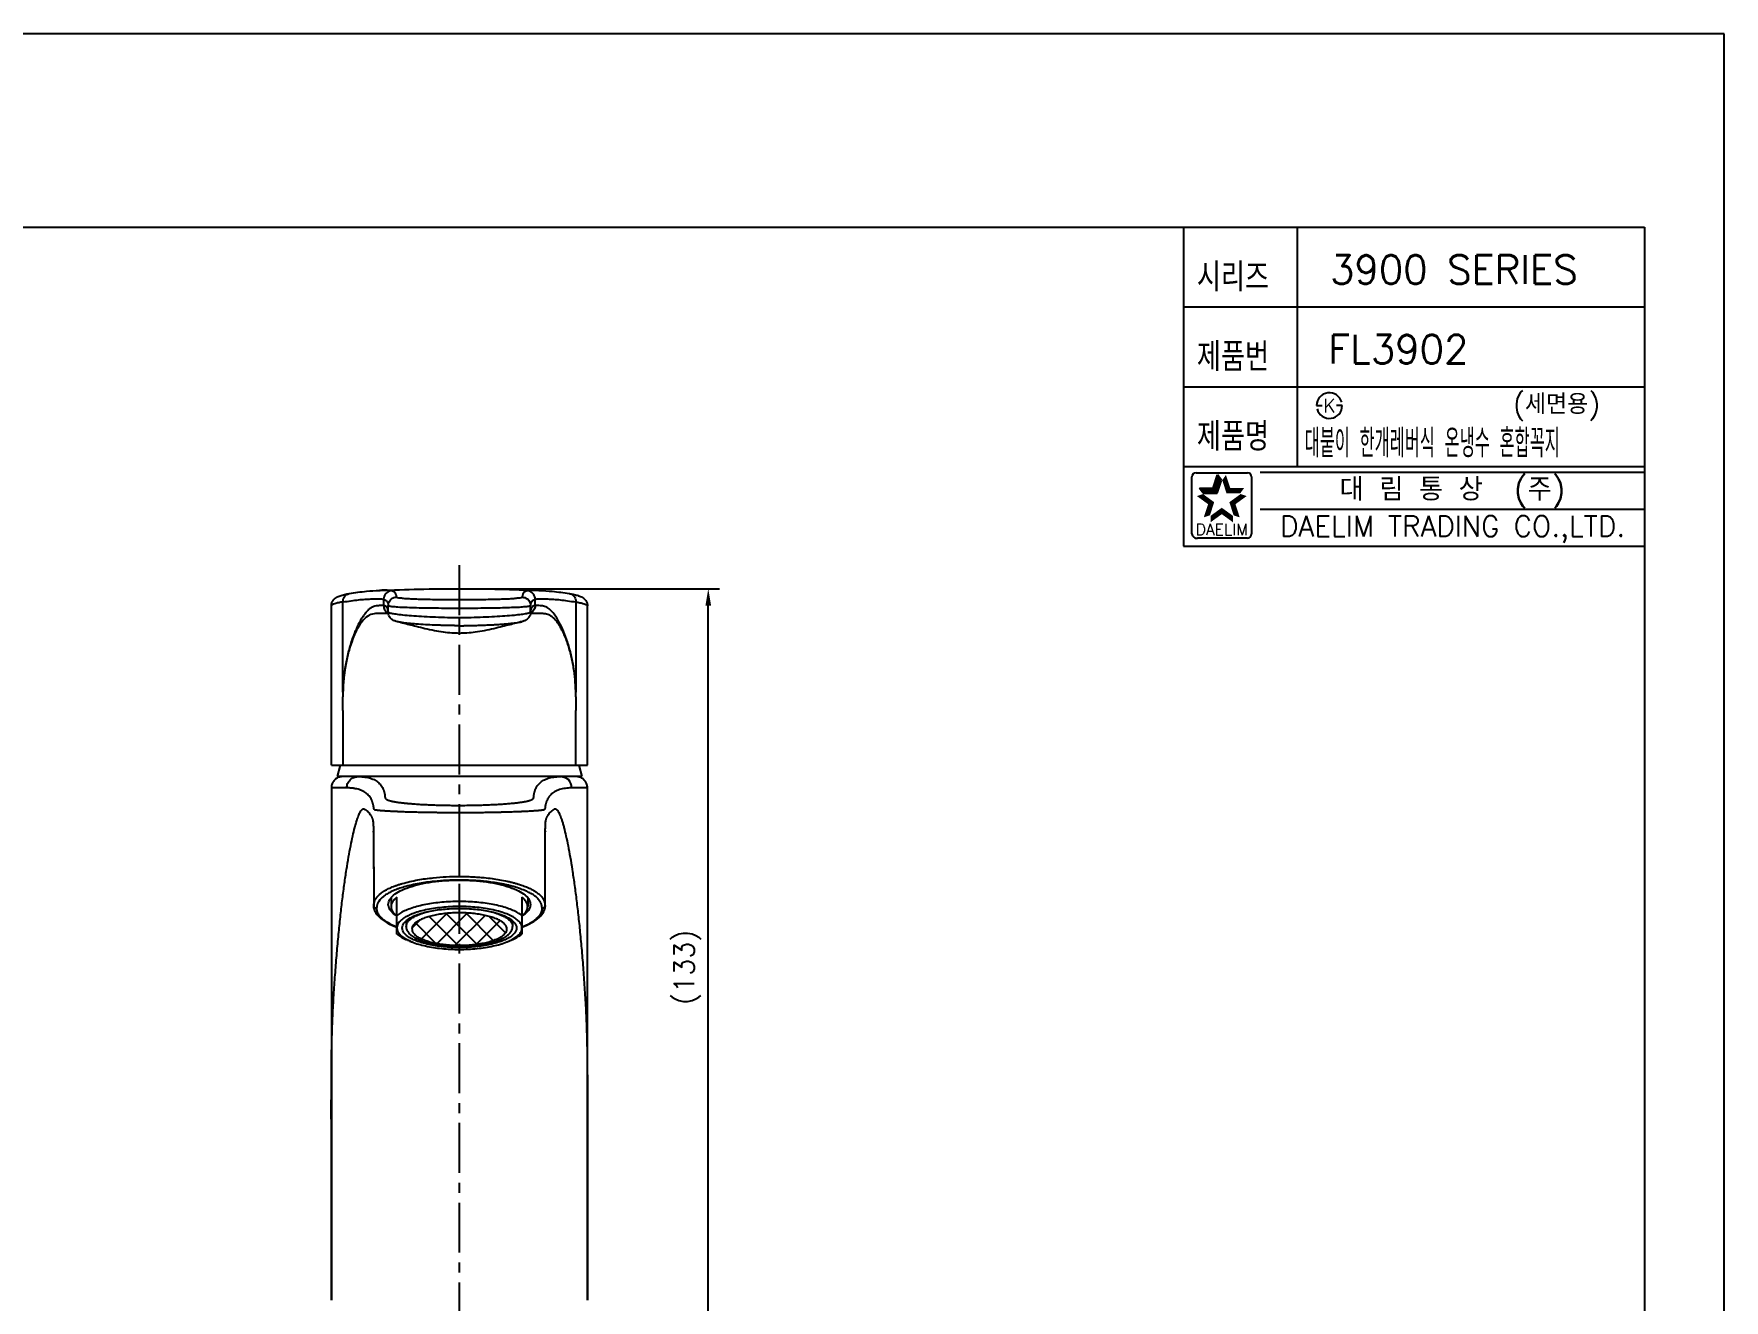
# Model space of a CAD drawing. Extents: x 13504 to 14098, y 636 to 1056.
# Drawn here: x 13801 to 14098, y 833.2 to 1055.7 of the extents above; entities that cross this region are included whole.
import ezdxf
from ezdxf.enums import TextEntityAlignment as Align

# ---------------------------------------------------------------- set-up
doc = ezdxf.new("R2010")
doc.units = 0
doc.header["$LTSCALE"] = 7
doc.header["$MEASUREMENT"] = 0
doc.linetypes.add('CENTER', pattern=[2, 1.25, -0.25, 0.25, -0.25])
doc.layers.get('0').update_dxf_attribs({"color": 2, "linetype": 'CONTINUOUS'})
for name, color, linetype in [('CL', 1, 'CENTER'), ('D', 2, 'CONTINUOUS'), ('DWG', 7, 'CONTINUOUS')]:
    doc.layers.add(name, color=color, linetype=linetype)
doc.styles.add('GHS', font='ROMANS', dxfattribs={"bigfont": 'GHS'})
doc.styles.add('ROMANS', font='romans')

msp = doc.modelspace()

# ---------------------------------------------------------------- hatches: boundary and pattern name
at = {"layer": 'D'}
h = msp.add_hatch(dxfattribs=at)
h.set_pattern_fill('ANSI37', color=256, scale=20, style=0)
h.set_pattern_definition([(45, (9602.618, -49.9545), (-1.767767, 1.767767), []), (135, (9602.618, -49.9545), (-1.767767, -1.767767), [])])
edge = h.paths.add_edge_path()
edge.add_spline(control_points=[(13875.82, 901.28), (13875.42, 901.28), (13874.64, 901.27), (13873.48, 901.18), (13872.37, 901.04), (13871.33, 900.85), (13870.38, 900.61), (13869.53, 900.32), (13868.82, 900), (13868.24, 899.65), (13867.81, 899.27), (13867.52, 898.86), (13867.49, 898.57), (13867.47, 898.43)], knot_values=[0, 0, 0, 0, 1.188684, 2.35604, 3.481334, 4.545049, 5.529549, 6.419881, 7.204827, 7.878543, 8.443427, 8.915298, 9.330522, 9.330522, 9.330522, 9.330522], degree=3, periodic=0)
edge.add_spline(control_points=[(13867.47, 898.43), (13867.49, 898.29), (13867.52, 897.99), (13867.81, 897.58), (13868.24, 897.2), (13868.82, 896.85), (13869.53, 896.53), (13870.38, 896.25), (13871.33, 896.01), (13872.37, 895.82), (13873.48, 895.68), (13874.64, 895.59), (13875.42, 895.58), (13875.82, 895.57)], knot_values=[0, 0, 0, 0, 0.415224, 0.887095, 1.451979, 2.125695, 2.910641, 3.800973, 4.785473, 5.849187, 6.974482, 8.141837, 9.330522, 9.330522, 9.330522, 9.330522], degree=3, periodic=0)
edge.add_spline(control_points=[(13875.82, 895.57), (13876.21, 895.58), (13877, 895.59), (13878.16, 895.68), (13879.27, 895.82), (13880.31, 896.01), (13881.26, 896.25), (13882.1, 896.53), (13882.82, 896.85), (13883.4, 897.2), (13883.82, 897.58), (13884.11, 897.99), (13884.15, 898.29), (13884.17, 898.43)], knot_values=[0, 0, 0, 0, 1.188684, 2.35604, 3.481334, 4.545049, 5.529549, 6.419881, 7.204827, 7.878543, 8.443427, 8.915298, 9.330522, 9.330522, 9.330522, 9.330522], degree=3, periodic=0)
edge.add_spline(control_points=[(13884.17, 898.43), (13884.15, 898.57), (13884.11, 898.86), (13883.82, 899.27), (13883.4, 899.65), (13882.82, 900), (13882.1, 900.32), (13881.26, 900.61), (13880.31, 900.85), (13879.27, 901.04), (13878.16, 901.18), (13877, 901.27), (13876.21, 901.28), (13875.82, 901.28)], knot_values=[0, 0, 0, 0, 0.415224, 0.887095, 1.451979, 2.125695, 2.910641, 3.800973, 4.785473, 5.849187, 6.974482, 8.141837, 9.330522, 9.330522, 9.330522, 9.330522], degree=3, periodic=0)

# ---------------------------------------------------------------- linework, layer by layer
at = {"color": 4}
for p, q in [((13535.04, 1021.72), (14084.04, 1021.72)), ((14084.04, 1021.72), (14084.04, 646.72))]:
    msp.add_line(p, q, dxfattribs=at)
at = {"color": 7}
for p, q in [((14003.04, 1021.72), (14003.04, 965.72)), ((14023.04, 1021.72), (14023.04, 979.72)), ((14003.04, 1007.72), (14084.04, 1007.72)), ((14003.04, 993.72), (14084.04, 993.72)), ((14003.04, 979.72), (14084.04, 979.72)), ((14003.04, 965.72), (14084.04, 965.72))]:
    msp.add_line(p, q, dxfattribs=at)
at = {"color": 2, "linetype": 'Continuous'}
for p, q in [((14004.52, 967.85), (14004.52, 977.85)), ((14005.27, 978.6), (14014.27, 978.6)), ((14015.02, 977.85), (14015.02, 967.85)), ((14016.54, 978.72), (14084.04, 978.72)), ((14016.54, 972.22), (14084.04, 972.22)), ((14014.27, 967.1), (14005.52, 967.1))]:
    msp.add_line(p, q, dxfattribs=at)
at = {"color": 2}
for p, q in [((14008.28, 975.9), (14009.03, 978.21)), ((14008.95, 974.99), (14009.7, 977.29)), ((14009.7, 977.29), (14009.03, 978.21)), ((14005.86, 975.9), (14008.28, 975.9)), ((14006.52, 974.99), (14005.86, 975.9)), ((14006.52, 974.99), (14008.95, 974.99))]:
    msp.add_line(p, q, dxfattribs=at)
at = {"color": 7, "linetype": 'Continuous'}
for p, q in [((13856.48, 957.37), (13856.48, 957.37)), ((13861.88, 957.93), (13861.76, 957.92)), ((13862.5, 956.37), (13862.5, 955.27)), ((13889.13, 955.27), (13889.13, 956.37)), ((13889.88, 957.92), (13889.78, 957.93)), ((13895.15, 957.37), (13895.16, 957.37)), ((13853.32, 927.22), (13853.32, 955.19)), ((13855.36, 940.03), (13855.36, 955.89)), ((13863.32, 954.07), (13863.32, 955.24)), ((13875.82, 954.76), (13875.82, 956.26)), ((13888.32, 954.07), (13888.32, 955.24)), ((13896.28, 955.89), (13896.28, 940.03)), ((13898.32, 927.22), (13898.32, 955.19)), ((13864.79, 952.45), (13864.79, 952.45)), ((13886.84, 952.44), (13886.84, 952.44)), ((13855.34, 936.83), (13855.34, 927.22)), ((13853.32, 927.22), (13898.32, 927.22)), ((13897.32, 925.22), (13854.32, 925.22)), ((13856.03, 923.22), (13853.32, 923.22)), ((13898.32, 923.22), (13895.6, 923.22)), ((13898.32, 923.22), (13898.32, 923.22)), ((13875.82, 907.67), (13875.82, 918.85)), ((13860.76, 902.48), (13860.76, 902.54)), ((13860.76, 902.48), (13860.76, 902.48)), ((13890.87, 902.54), (13890.87, 902.48)), ((13890.87, 902.48), (13890.87, 902.48))]:
    msp.add_line(p, q, dxfattribs=at)
msp.add_lwpolyline([(14098.04, 1055.72), (13504.04, 1055.72), (13504.04, 635.72), (14098.04, 635.72)], close=True)
at = {"color": 2, "linetype": 'Continuous'}
for centre, radius, start, end in [((14005.27, 977.85), 0.75, 90, 180), ((14014.27, 977.85), 0.75, 0, 90), ((14005.4, 967.98), 0.884, 188.1301, 278.1301), ((14014.27, 967.85), 0.75, 270, 0)]:
    msp.add_arc(centre, radius, start, end, dxfattribs=at)
at = {"color": 7, "linetype": 'Continuous'}
for points in [[(13853.32, 955.19), (13853.35, 955.53), (13853.56, 956.06), (13853.88, 956.45), (13854.21, 956.7), (13854.54, 956.87), (13854.87, 957), (13855.23, 957.11), (13855.63, 957.21), (13856.07, 957.3), (13856.48, 957.37)], [(13855.36, 955.89), (13855.41, 956.34), (13855.57, 956.74), (13855.85, 957.07), (13856.21, 957.29), (13856.48, 957.37)], [(13855.36, 955.89), (13856.82, 956.11), (13858.12, 956.27), (13859.27, 956.37), (13860.27, 956.42), (13861.1, 956.45), (13861.75, 956.45), (13862.22, 956.42), (13862.5, 956.37)], [(13856.48, 957.37), (13859.52, 957.78), (13861.76, 957.92)], [(13861.76, 957.92), (13861.88, 957.93)], [(13861.76, 957.92), (13861.88, 957.93)], [(13861.88, 957.93), (13868.71, 958.14), (13882.91, 958.14), (13889.77, 957.93)], [(13863.95, 957.86), (13863.14, 957.95), (13861.88, 957.93)], [(13863.95, 957.86), (13863.5, 957.78), (13863.11, 957.57), (13862.79, 957.25), (13862.58, 956.83), (13862.5, 956.37)], [(13862.5, 956.37), (13862.95, 956.13), (13863.23, 955.75), (13863.32, 955.24)], [(13863.32, 955.24), (13863.39, 955.69), (13863.58, 956.09), (13863.9, 956.42), (13864.3, 956.65), (13864.77, 956.74)], [(13864.77, 956.74), (13864.68, 957.25), (13864.4, 957.62), (13863.95, 957.86)], [(13875.82, 956.26), (13873.83, 956.26), (13871.96, 956.28), (13870.24, 956.31), (13868.66, 956.35), (13867.31, 956.41), (13866.22, 956.47), (13865.43, 956.55), (13864.94, 956.64), (13864.77, 956.74)], [(13886.87, 956.74), (13886.69, 956.64), (13886.18, 956.55), (13885.37, 956.47), (13884.26, 956.4), (13882.9, 956.35), (13881.32, 956.31), (13879.61, 956.28), (13877.77, 956.26), (13875.82, 956.26)], [(13887.69, 957.86), (13887.23, 957.62), (13886.96, 957.25), (13886.87, 956.74)], [(13886.87, 956.74), (13887.32, 956.65), (13887.71, 956.45), (13888.03, 956.13), (13888.24, 955.71), (13888.32, 955.24)], [(13889.78, 957.93), (13888.49, 957.95), (13887.69, 957.86)], [(13889.13, 956.37), (13889.06, 956.82), (13888.87, 957.22), (13888.56, 957.55), (13888.15, 957.77), (13887.69, 957.86)], [(13888.32, 955.24), (13888.41, 955.75), (13888.68, 956.13), (13889.13, 956.37)], [(13889.13, 956.37), (13889.42, 956.42), (13889.89, 956.45), (13890.54, 956.45), (13891.36, 956.42), (13892.36, 956.37), (13893.52, 956.27), (13894.81, 956.11), (13896.28, 955.89)], [(13889.77, 957.93), (13889.88, 957.92)], [(13889.77, 957.93), (13889.88, 957.92)], [(13889.88, 957.92), (13892.13, 957.77), (13895.15, 957.37)], [(13895.16, 957.37), (13895.41, 957.3), (13895.76, 957.09), (13896.04, 956.77), (13896.22, 956.35), (13896.28, 955.89)], [(13895.16, 957.37), (13895.57, 957.29), (13896.01, 957.2), (13896.41, 957.11), (13896.77, 957), (13897.1, 956.87), (13897.43, 956.7), (13897.76, 956.44), (13898.08, 956.05), (13898.28, 955.53), (13898.32, 955.19)], [(13855.36, 955.89), (13854.67, 955.77), (13854.13, 955.65), (13853.72, 955.52), (13853.45, 955.38), (13853.33, 955.25), (13853.32, 955.2)], [(13862.5, 955.27), (13862.27, 955.28), (13861.95, 955.27), (13861.58, 955.24), (13861.17, 955.2), (13860.76, 955.09), (13860.34, 954.9), (13859.93, 954.59), (13859.51, 954.17), (13859.1, 953.64), (13858.68, 953.02), (13858.26, 952.31), (13857.86, 951.5), (13857.47, 950.63), (13857.1, 949.68), (13856.75, 948.65), (13856.43, 947.57), (13856.15, 946.45), (13855.91, 945.29), (13855.71, 944.13), (13855.55, 942.96), (13855.44, 941.8), (13855.38, 940.65)], [(13862.64, 953.86), (13861.92, 953.88), (13860.83, 953.82), (13859.73, 953.41), (13858.79, 952.53), (13857.97, 951.3), (13857.24, 949.77), (13856.59, 947.94), (13856.03, 945.79), (13855.61, 943.36), (13855.38, 940.65)], [(13862.5, 955.27), (13862.56, 954.86), (13862.72, 954.49), (13862.97, 954.17), (13863.2, 954)], [(13863.32, 954.08), (13863.23, 954.69), (13862.95, 955.08), (13862.5, 955.27)], [(13863.34, 953.83), (13863.12, 953.84), (13862.64, 953.86)], [(13863.2, 954), (13863.25, 953.96)], [(13863.25, 953.96), (13863.31, 953.93), (13863.33, 953.93)], [(13863.32, 954.08), (13863.31, 954.2), (13863.31, 954.19)], [(13875.82, 954.76), (13873.69, 954.77), (13871.62, 954.78), (13869.67, 954.81), (13867.85, 954.85), (13866.28, 954.91), (13865.03, 954.97), (13864.08, 955.05), (13863.51, 955.14), (13863.32, 955.24)], [(13864.79, 952.45), (13864.58, 952.51), (13864.34, 952.6), (13864.08, 952.73), (13863.8, 952.96), (13863.53, 953.3), (13863.35, 953.75), (13863.32, 954.07)], [(13875.82, 953.08), (13873.74, 953.12), (13871.64, 953.2), (13869.63, 953.29), (13867.8, 953.41), (13866.22, 953.54), (13864.95, 953.69), (13864.04, 953.83), (13863.5, 953.96), (13863.32, 954.07)], [(13888.32, 955.24), (13888.12, 955.14), (13887.54, 955.05), (13886.6, 954.97), (13885.38, 954.91), (13883.85, 954.85), (13882.06, 954.81), (13880.12, 954.78), (13878.02, 954.77), (13875.82, 954.76)], [(13888.24, 953.99), (13888.14, 953.96), (13887.6, 953.83), (13886.69, 953.69), (13885.42, 953.54), (13883.83, 953.41), (13882, 953.29), (13879.99, 953.2), (13877.89, 953.12), (13875.82, 953.08)], [(13888.32, 954.07), (13888.29, 953.77), (13888.13, 953.33), (13887.86, 952.98), (13887.57, 952.74), (13887.3, 952.6), (13887.06, 952.51), (13886.84, 952.44)], [(13888.32, 954.07), (13888.24, 953.99)], [(13889, 953.86), (13888.52, 953.84), (13888.3, 953.83)], [(13888.31, 954.17), (13888.33, 954.2), (13888.32, 954.08)], [(13888.38, 953.96), (13888.32, 953.93), (13888.31, 953.93)], [(13889.13, 955.27), (13888.68, 955.08), (13888.41, 954.69), (13888.32, 954.08)], [(13888.4, 953.98), (13888.38, 953.96)], [(13889.13, 955.27), (13889.08, 954.86), (13888.92, 954.49), (13888.66, 954.17), (13888.4, 953.98)], [(13890.18, 953.87), (13889.72, 953.88), (13889.33, 953.87), (13889, 953.86)], [(13896.27, 940.24), (13896.15, 942.34), (13895.85, 944.62), (13895.39, 946.83), (13894.81, 948.9), (13894.1, 950.78), (13893.32, 952.41), (13892.47, 953.73), (13891.62, 954.66), (13890.8, 955.12), (13890.09, 955.24), (13889.51, 955.28), (13889.13, 955.27)], [(13891.11, 953.76), (13890.8, 953.81), (13890.5, 953.85), (13890.18, 953.87)], [(13896.27, 940.24), (13896.21, 941.5), (13896.11, 942.65), (13895.98, 943.74), (13895.8, 944.81), (13895.59, 945.88), (13895.33, 946.94), (13895.04, 947.94), (13894.73, 948.89), (13894.39, 949.77), (13894.03, 950.58), (13893.65, 951.31), (13893.27, 951.95), (13892.87, 952.5), (13892.45, 952.97), (13892.01, 953.34), (13891.55, 953.61), (13891.11, 953.76)], [(13896.28, 955.89), (13896.96, 955.77), (13897.51, 955.65), (13897.92, 955.52), (13898.19, 955.38), (13898.31, 955.25), (13898.31, 955.2)], [(13886.84, 952.44), (13885.8, 952.18), (13884.67, 951.89), (13883.39, 951.57), (13881.88, 951.2), (13880.2, 950.84), (13878.6, 950.58), (13877.15, 950.43), (13875.82, 950.38), (13874.48, 950.43), (13873.03, 950.58), (13871.43, 950.84), (13869.76, 951.2), (13868.25, 951.57), (13866.97, 951.89), (13865.84, 952.18), (13864.79, 952.45)], [(13871.41, 951.83), (13869.84, 951.9), (13868.25, 952), (13866.87, 952.12), (13865.79, 952.26), (13865.05, 952.39), (13864.8, 952.45)], [(13875.82, 951.71), (13875.57, 951.72), (13875.35, 951.72), (13875.14, 951.72), (13874.93, 951.73), (13874.72, 951.73), (13874.49, 951.74), (13874.24, 951.74), (13873.95, 951.75), (13873.62, 951.76), (13873.26, 951.77), (13872.86, 951.78), (13872.42, 951.79), (13871.94, 951.81), (13871.41, 951.83)], [(13875.82, 951.71), (13875.82, 951.94), (13875.82, 952.26), (13875.82, 952.65), (13875.82, 953.08)], [(13875.82, 951.71), (13876.13, 951.72), (13876.41, 951.72), (13876.67, 951.73), (13876.9, 951.73), (13877.14, 951.74), (13877.38, 951.74), (13877.65, 951.75), (13877.95, 951.76), (13878.29, 951.76), (13878.67, 951.78), (13879.11, 951.79), (13879.59, 951.8), (13880.12, 951.82), (13880.69, 951.85), (13881.32, 951.88), (13882.01, 951.91), (13882.76, 951.96), (13883.54, 952.01), (13884.28, 952.08), (13884.94, 952.14), (13885.53, 952.21), (13886.04, 952.29), (13886.47, 952.36), (13886.8, 952.43), (13886.84, 952.45)], [(13855.36, 940.03), (13855.35, 939.76), (13855.34, 939.5), (13855.34, 939.23)], [(13855.34, 936.83), (13855.34, 937.64), (13855.34, 938.44), (13855.34, 939.23)], [(13855.38, 940.65), (13855.37, 940.34), (13855.36, 940.03)], [(13896.28, 940.03), (13896.28, 940.14), (13896.27, 940.24)], [(13896.29, 939.23), (13896.29, 939.5), (13896.29, 939.76), (13896.28, 940.03)], [(13896.29, 939.23), (13896.3, 938.44), (13896.3, 937.64), (13896.3, 936.83)], [(13896.29, 927.22), (13896.29, 930.06), (13896.29, 932.9), (13896.29, 935.74), (13896.3, 936.83)], [(13855.32, 925.22), (13854.74, 925.13), (13854.2, 924.88), (13853.76, 924.47), (13853.46, 923.97), (13853.33, 923.42), (13853.32, 923.22)], [(13856.03, 923.22), (13856.18, 923.98), (13856.37, 924.33), (13856.61, 924.63), (13856.91, 924.88), (13857.26, 925.06), (13858.02, 925.22)], [(13858.02, 925.22), (13858.46, 925.21), (13858.74, 925.19), (13859.01, 925.16), (13859.27, 925.13), (13859.52, 925.09), (13860, 924.98), (13860.44, 924.84), (13861.18, 924.48), (13861.8, 923.96), (13862.07, 923.64), (13862.29, 923.29), (13862.39, 923.09), (13862.43, 922.99), (13862.48, 922.89), (13862.53, 922.75), (13862.55, 922.67), (13862.58, 922.6), (13862.61, 922.49), (13862.62, 922.43), (13862.64, 922.38), (13862.66, 922.28), (13862.67, 922.23), (13862.68, 922.18), (13862.69, 922.13), (13862.71, 922.07), (13862.72, 922.01), (13862.72, 921.95), (13862.73, 921.89), (13862.73, 921.86), (13862.73, 921.83), (13862.74, 921.77), (13862.74, 921.74), (13862.74, 921.71), (13862.74, 921.65), (13862.75, 921.6), (13862.76, 921.57), (13862.76, 921.54), (13862.77, 921.52), (13862.78, 921.48), (13862.82, 921.39), (13862.89, 921.3), (13862.95, 921.25), (13863.03, 921.19), (13863.08, 921.17), (13863.11, 921.15), (13863.14, 921.14), (13863.21, 921.11), (13863.29, 921.08), (13863.37, 921.05), (13863.46, 921.02), (13863.55, 921), (13863.66, 920.97), (13863.88, 920.92), (13864.12, 920.86), (13864.25, 920.84), (13864.38, 920.81), (13864.53, 920.79), (13864.68, 920.76), (13865.33, 920.67), (13866.06, 920.58), (13866.26, 920.56), (13866.47, 920.54), (13866.67, 920.52), (13866.88, 920.5), (13867.77, 920.42), (13868.26, 920.39), (13868.51, 920.37), (13868.76, 920.35), (13869.27, 920.32), (13869.8, 920.3), (13870.9, 920.25), (13871.45, 920.23), (13872.02, 920.21), (13872.61, 920.2), (13873.21, 920.18), (13873.81, 920.17), (13874.42, 920.16), (13875.02, 920.16), (13875.62, 920.16), (13876.8, 920.16), (13877.41, 920.17), (13878.01, 920.18), (13878.6, 920.19), (13879.19, 920.2), (13880.31, 920.23), (13880.86, 920.25), (13881.4, 920.28), (13881.66, 920.29), (13881.92, 920.3), (13882.18, 920.31), (13882.44, 920.33), (13882.93, 920.36), (13883.42, 920.39), (13883.88, 920.42), (13884.33, 920.46), (13885.18, 920.54), (13885.38, 920.56), (13885.58, 920.58), (13885.78, 920.6), (13885.96, 920.62), (13886.66, 920.72), (13886.97, 920.77), (13887.26, 920.81), (13887.52, 920.86), (13887.76, 920.92), (13887.98, 920.97), (13888.17, 921.02), (13888.34, 921.08), (13888.41, 921.1), (13888.48, 921.13), (13888.54, 921.16), (13888.57, 921.17), (13888.6, 921.19), (13888.64, 921.22), (13888.66, 921.23), (13888.68, 921.24), (13888.75, 921.3), (13888.8, 921.36), (13888.83, 921.41), (13888.84, 921.44), (13888.85, 921.47), (13888.86, 921.5), (13888.87, 921.53), (13888.88, 921.58), (13888.89, 921.65), (13888.9, 921.71), (13888.9, 921.77), (13888.9, 921.84), (13888.91, 921.9), (13888.91, 921.93), (13888.91, 921.96), (13888.92, 922.02), (13888.93, 922.05), (13888.93, 922.07), (13888.94, 922.13), (13888.96, 922.19), (13888.97, 922.24), (13888.98, 922.29), (13889, 922.39), (13889.03, 922.5), (13889.05, 922.56), (13889.07, 922.62), (13889.11, 922.76), (13889.16, 922.89), (13889.24, 923.08), (13889.33, 923.26), (13889.44, 923.45), (13889.56, 923.63), (13889.81, 923.94), (13890.1, 924.21), (13890.79, 924.66), (13891.21, 924.84), (13891.66, 924.99), (13892.16, 925.1), (13892.69, 925.17), (13893.2, 925.21), (13893.62, 925.22)], [(13895.6, 923.22), (13895.02, 924.63), (13893.62, 925.22)], [(13898.32, 923.22), (13898.31, 923.42), (13898.17, 923.97), (13897.87, 924.47), (13897.43, 924.88), (13896.89, 925.13), (13896.32, 925.22)], [(13853.32, 923.22), (13853.32, 896.79), (13853.32, 866.71), (13853.32, 833.22)], [(13875.82, 918.85), (13875.59, 918.85), (13874.9, 918.85), (13874.22, 918.86), (13873.53, 918.86), (13872.84, 918.87), (13872.16, 918.87), (13871.48, 918.88), (13870.84, 918.89), (13870.2, 918.9), (13868.94, 918.92), (13868.34, 918.94), (13867.75, 918.95), (13867.46, 918.96), (13867.17, 918.97), (13866.61, 918.98), (13865.58, 919.02), (13865.34, 919.03), (13865.11, 919.04), (13864.87, 919.05), (13864.63, 919.06), (13863.78, 919.1), (13863.03, 919.14), (13862.85, 919.15), (13862.68, 919.17), (13862.53, 919.18), (13862.38, 919.19), (13862.09, 919.21), (13861.83, 919.23), (13861.71, 919.24), (13861.6, 919.25), (13861.49, 919.27), (13861.39, 919.28), (13861.3, 919.29), (13861.22, 919.3), (13861.19, 919.3), (13861.15, 919.31), (13861.09, 919.32), (13860.99, 919.35), (13860.92, 919.38), (13860.85, 919.45), (13860.8, 919.52), (13860.79, 919.55), (13860.79, 919.57), (13860.78, 919.6), (13860.78, 919.62), (13860.77, 919.67), (13860.76, 919.73), (13860.76, 919.75), (13860.76, 919.78), (13860.76, 919.84), (13860.76, 919.87), (13860.75, 919.9), (13860.75, 919.96), (13860.74, 920.02), (13860.73, 920.08), (13860.72, 920.14), (13860.7, 920.2), (13860.69, 920.25), (13860.68, 920.3), (13860.66, 920.39), (13860.64, 920.45), (13860.63, 920.5), (13860.59, 920.61), (13860.57, 920.69), (13860.55, 920.76), (13860.49, 920.9), (13860.45, 921.01), (13860.4, 921.1), (13860.31, 921.3), (13860.08, 921.65), (13859.82, 921.97), (13859.19, 922.48), (13858.45, 922.84), (13858.01, 922.98), (13857.53, 923.09), (13857.28, 923.13), (13857.02, 923.17), (13856.75, 923.19), (13856.47, 923.21), (13856.03, 923.22)], [(13895.6, 923.22), (13895.19, 923.21), (13894.68, 923.17), (13894.15, 923.1), (13893.66, 922.99), (13893.2, 922.85), (13892.78, 922.67), (13892.09, 922.22), (13891.8, 921.94), (13891.54, 921.64), (13891.43, 921.46), (13891.32, 921.28), (13891.23, 921.09), (13891.14, 920.9), (13891.09, 920.77), (13891.05, 920.63), (13891.03, 920.57), (13891.01, 920.52), (13890.98, 920.41), (13890.96, 920.31), (13890.95, 920.26), (13890.93, 920.2), (13890.92, 920.15), (13890.91, 920.09), (13890.91, 920.06), (13890.9, 920.04), (13890.89, 919.98), (13890.89, 919.95), (13890.88, 919.91), (13890.88, 919.85), (13890.88, 919.79), (13890.87, 919.73), (13890.87, 919.67), (13890.86, 919.61), (13890.85, 919.56), (13890.84, 919.53), (13890.83, 919.51), (13890.82, 919.48), (13890.8, 919.46), (13890.76, 919.42), (13890.71, 919.38), (13890.63, 919.35), (13890.61, 919.34), (13890.59, 919.33), (13890.53, 919.32), (13890.5, 919.31), (13890.47, 919.31), (13890.4, 919.3), (13890.32, 919.29), (13890.23, 919.28), (13890.03, 919.25), (13889.8, 919.23), (13889.55, 919.21), (13889.27, 919.19), (13888.96, 919.17), (13888.63, 919.14), (13888.27, 919.12), (13887.46, 919.08), (13887.24, 919.07), (13887.01, 919.06), (13886.78, 919.05), (13886.54, 919.04), (13885.56, 919), (13885.05, 918.99), (13884.51, 918.97), (13883.95, 918.95), (13883.38, 918.94), (13883.09, 918.93), (13882.8, 918.93), (13882.5, 918.92), (13882.19, 918.91), (13881.58, 918.9), (13880.95, 918.89), (13879.67, 918.87), (13879, 918.87), (13878.32, 918.86), (13877.63, 918.86), (13876.94, 918.86), (13875.82, 918.85)], [(13898.32, 833.22), (13898.32, 866.75), (13898.32, 896.82), (13898.32, 923.22)], [(13853.32, 833.22), (13853.32, 837.08), (13853.32, 841.04), (13853.32, 845), (13853.32, 848.95), (13853.32, 852.91), (13853.32, 856.85), (13853.32, 860.81), (13853.32, 864.75), (13853.32, 868.72), (13853.33, 872.65), (13853.37, 876.52), (13853.46, 880.36), (13853.61, 884.1), (13853.81, 887.74), (13854.06, 891.25), (13854.33, 894.62), (13854.63, 897.85), (13854.95, 900.9), (13855.28, 903.76), (13855.63, 906.42), (13855.99, 908.87), (13856.36, 911.09), (13856.72, 913.06), (13857.09, 914.79), (13857.44, 916.27), (13857.79, 917.47), (13857.96, 917.98), (13858.13, 918.41), (13858.29, 918.78), (13858.45, 919.07), (13858.6, 919.3), (13858.75, 919.45), (13858.9, 919.54), (13858.97, 919.55), (13859.04, 919.55), (13859.17, 919.5), (13859.3, 919.41), (13859.42, 919.32), (13859.54, 919.23), (13859.76, 919.04), (13859.96, 918.82), (13860.14, 918.58), (13860.29, 918.33), (13860.36, 918.2), (13860.43, 918.06), (13860.49, 917.91), (13860.54, 917.77), (13860.57, 917.7), (13860.59, 917.63), (13860.61, 917.53), (13860.64, 917.39), (13860.67, 916.97), (13860.71, 916.36), (13860.73, 915.57), (13860.74, 915.21)], [(13890.9, 915.08), (13890.91, 915.57), (13890.93, 916.36), (13890.96, 916.97), (13891, 917.39), (13891.02, 917.52), (13891.04, 917.62), (13891.07, 917.7), (13891.09, 917.77), (13891.15, 917.91), (13891.21, 918.06), (13891.27, 918.2), (13891.34, 918.33), (13891.5, 918.58), (13891.68, 918.82), (13891.88, 919.04), (13892.1, 919.23), (13892.21, 919.32), (13892.34, 919.41), (13892.47, 919.5), (13892.6, 919.55), (13892.67, 919.55), (13892.74, 919.54), (13892.88, 919.45), (13893.03, 919.3), (13893.19, 919.07), (13893.35, 918.78), (13893.51, 918.41), (13893.67, 917.98), (13893.84, 917.47), (13894.02, 916.9), (13894.19, 916.27), (13894.55, 914.79), (13894.92, 913.06), (13895.28, 911.08), (13895.64, 908.87), (13896, 906.42), (13896.35, 903.75), (13896.69, 900.9), (13897.01, 897.85), (13897.31, 894.64), (13897.58, 891.25), (13897.83, 887.73), (13898.03, 884.1), (13898.18, 880.35), (13898.26, 876.53), (13898.3, 872.64), (13898.32, 868.72), (13898.32, 864.77), (13898.32, 860.81), (13898.32, 856.84), (13898.32, 852.9), (13898.32, 848.93), (13898.32, 844.99), (13898.32, 841.03), (13898.32, 837.08), (13898.32, 833.22)], [(13860.73, 915.46), (13860.71, 915.61), (13860.71, 915.59), (13860.72, 915.32), (13860.74, 914.86), (13860.74, 914.18), (13860.75, 913.32), (13860.75, 912.3), (13860.75, 911.2), (13860.75, 910.06), (13860.76, 908.9), (13860.76, 907.73), (13860.76, 906.55), (13860.76, 905.38), (13860.76, 904.22), (13860.76, 903.17), (13860.76, 902.86)], [(13860.74, 915.21), (13860.74, 914.6), (13860.75, 913.47), (13860.75, 912.18), (13860.75, 910.75), (13860.76, 909.19), (13860.77, 905.76), (13860.77, 904.16), (13860.76, 902.54)], [(13890.87, 902.87), (13890.87, 903.19), (13890.88, 904.25), (13890.87, 905.42), (13890.87, 906.61), (13890.88, 907.81), (13890.88, 908.99), (13890.88, 910.16), (13890.88, 911.31), (13890.89, 912.41), (13890.89, 913.43), (13890.89, 914.29), (13890.9, 914.95), (13890.91, 915.39), (13890.92, 915.6), (13890.92, 915.57)], [(13890.87, 902.54), (13890.87, 904.16), (13890.87, 905.76), (13890.88, 909.2), (13890.88, 910.76), (13890.89, 912.18), (13890.89, 913.46), (13890.89, 914.6), (13890.9, 915.08)], [(13860.82, 902.9), (13860.83, 902.95), (13860.97, 903.42), (13861.02, 903.54), (13861.08, 903.66), (13861.12, 903.73), (13861.16, 903.8), (13862.01, 904.7), (13862.31, 904.92), (13862.63, 905.12), (13863.39, 905.53), (13864.25, 905.91), (13864.51, 906.01), (13864.78, 906.1), (13865.27, 906.27), (13865.78, 906.42), (13867.11, 906.77), (13868.53, 907.06), (13869.86, 907.27), (13871.24, 907.43), (13873.51, 907.61), (13875.82, 907.67)], [(13890.37, 902.06), (13890.35, 902.24), (13890.31, 902.47), (13890.26, 902.7), (13890.18, 902.92), (13890.12, 903.04), (13890.06, 903.16), (13889.99, 903.29), (13889.64, 903.73), (13889.17, 904.16), (13889.03, 904.27), (13888.89, 904.37), (13888.74, 904.47), (13888.58, 904.57), (13887.85, 904.96), (13887.44, 905.15), (13887.01, 905.32), (13886.6, 905.48), (13886.18, 905.62), (13885.69, 905.78), (13885.44, 905.85), (13885.18, 905.92), (13884.59, 906.08), (13883.97, 906.22), (13882.66, 906.47), (13881.37, 906.67), (13880.03, 906.82), (13879, 906.91), (13877.95, 906.97), (13876.89, 907.01), (13875.82, 907.02), (13873.58, 906.97), (13871.38, 906.8), (13870.05, 906.64), (13868.76, 906.44), (13867.39, 906.15), (13866.11, 905.82), (13865.61, 905.67), (13865.14, 905.51), (13864.88, 905.42), (13864.63, 905.33), (13863.79, 904.96), (13863.06, 904.57), (13862.75, 904.37), (13862.47, 904.17), (13861.65, 903.29), (13861.61, 903.23), (13861.58, 903.16), (13861.51, 903.04), (13861.46, 902.93), (13861.32, 902.47), (13861.29, 902.24), (13861.26, 902.06)], [(13875.82, 907.67), (13876.92, 907.65), (13878.02, 907.61), (13879.1, 907.55), (13880.17, 907.46), (13881.55, 907.3), (13882.89, 907.1), (13884.23, 906.83), (13884.88, 906.68), (13885.49, 906.52), (13885.76, 906.45), (13886.02, 906.37), (13886.53, 906.22), (13886.97, 906.06), (13887.39, 905.91), (13887.84, 905.72), (13888.26, 905.53), (13889.01, 905.12), (13889.18, 905.02), (13889.34, 904.91), (13889.48, 904.81), (13889.63, 904.7), (13890.12, 904.25), (13890.48, 903.79), (13890.55, 903.66), (13890.62, 903.54), (13890.67, 903.42), (13890.75, 903.18), (13890.81, 902.95), (13890.82, 902.91)], [(13860.76, 902.54), (13860.79, 902.72), (13860.82, 902.9)], [(13890.82, 902.91), (13890.85, 902.72), (13890.87, 902.54)], [(13860.76, 902.86), (13860.76, 902.54)], [(13860.77, 902.48), (13860.76, 902.54)], [(13860.76, 902.54), (13860.76, 902.48)], [(13860.76, 902.47), (13860.76, 902.48)], [(13860.76, 902.48), (13860.76, 902.47)], [(13860.78, 902.22), (13860.77, 902.31), (13860.76, 902.47)], [(13860.76, 902.47), (13860.78, 902.2)], [(13861.26, 902.06), (13861.07, 902.1), (13860.91, 902.2), (13860.8, 902.36), (13860.77, 902.48)], [(13861.01, 901.58), (13860.95, 901.69), (13860.83, 902.01), (13860.78, 902.22)], [(13860.78, 902.2), (13860.86, 901.86)], [(13890.43, 902.07), (13890.37, 902.06)], [(13890.8, 902.3), (13890.73, 902.2), (13890.56, 902.1), (13890.43, 902.07)], [(13890.77, 901.89), (13890.69, 901.69), (13890.63, 901.58)], [(13890.85, 902.22), (13890.81, 902.01), (13890.77, 901.89)], [(13890.78, 901.86), (13890.85, 902.2)], [(13890.87, 902.54), (13890.83, 902.36), (13890.8, 902.3)], [(13890.87, 902.47), (13890.86, 902.31), (13890.85, 902.22)], [(13890.85, 902.2), (13890.87, 902.47)], [(13890.87, 902.57), (13890.87, 902.87)], [(13890.87, 902.48), (13890.87, 902.57)], [(13890.87, 902.48), (13890.87, 902.47)], [(13890.87, 902.47), (13890.87, 902.48)]]:
    msp.add_spline(points, degree=3, dxfattribs=at)
for points, knots in [([(13860.86, 901.86), (13860.9, 901.75), (13861.09, 901.23), (13861.82, 900.36), (13863.15, 899.45), (13864.23, 898.97), (13864.82, 898.75)], [0, 0, 0, 0, 0.364619, 1.649208, 3.307937, 5.177652, 5.177652, 5.177652, 5.177652]), ([(13861.26, 902.06), (13861.26, 901.99), (13861.27, 901.82), (13861.32, 901.55), (13861.44, 901.25), (13861.62, 900.95), (13861.84, 900.66), (13862.08, 900.42), (13862.28, 900.23), (13862.46, 900.09), (13862.64, 899.96), (13863.06, 899.67), (13863.77, 899.26), (13864.45, 898.96), (13864.82, 898.82)], [0, 0, 0, 0, 0.210425, 0.503295, 0.82726, 1.172685, 1.544571, 1.947119, 2.160349, 2.382086, 2.613332, 2.853301, 3.902371, 5.076302, 5.076302, 5.076302, 5.076302]), ([(13886.82, 898.82), (13887.18, 898.96), (13887.71, 899.19), (13888.36, 899.55), (13888.73, 899.77), (13889, 899.96), (13889.15, 900.07), (13889.27, 900.17), (13889.38, 900.26), (13889.56, 900.42), (13889.79, 900.66), (13890.02, 900.95), (13890.2, 901.25), (13890.31, 901.56), (13890.37, 901.83), (13890.37, 901.99), (13890.37, 902.06)], [27.457412, 27.457412, 27.457412, 27.457412, 28.637619, 29.179392, 29.685521, 29.92525, 30.156143, 30.268044, 30.377789, 30.5909, 30.993361, 31.365206, 31.710652, 32.034684, 32.327631, 32.536866, 32.536866, 32.536866, 32.536866]), ([(13886.82, 898.75), (13887.41, 898.98), (13888.49, 899.46), (13889.83, 900.37), (13890.55, 901.23), (13890.74, 901.75), (13890.78, 901.86)], [27.535235, 27.535235, 27.535235, 27.535235, 29.436524, 31.078962, 32.354252, 32.717524, 32.717524, 32.717524, 32.717524])]:
    msp.add_open_spline(points, degree=3, knots=knots, dxfattribs=at)
at = {"color": 2}
for points in [[(14008.28, 975.9), (14008.95, 974.99), (14009.03, 978.21), (14009.7, 977.29)], [(14010.51, 978.21), (14009.85, 977.29), (14011.26, 975.9), (14010.6, 974.99)], [(14007.36, 973.07), (14008.44, 973.42), (14005.4, 974.5), (14006.48, 974.85)], [(14005.86, 975.9), (14006.52, 974.99), (14008.28, 975.9), (14008.95, 974.99)], [(14011.26, 975.9), (14010.6, 974.99), (14013.69, 975.9), (14013.02, 974.99)], [(14014.14, 974.5), (14013.07, 974.85), (14012.18, 973.07), (14011.1, 973.42)], [(14006.61, 970.76), (14007.69, 971.11), (14007.36, 973.07), (14008.44, 973.42)], [(14009.77, 971.32), (14009.77, 972.45), (14007.81, 969.9), (14007.81, 971.03)], [(14011.73, 969.9), (14011.73, 971.03), (14009.77, 971.32), (14009.77, 972.45)], [(14012.18, 973.07), (14011.1, 973.42), (14012.93, 970.76), (14011.85, 971.11)]]:
    msp.add_solid(points, dxfattribs=at)
at = {"layer": 'CL'}
msp.add_line((13875.82, 687.6), (13875.82, 962.54), dxfattribs=at)
at = {"layer": 'D'}
for p, q in [((14026.43, 990.4), (14026.93, 990.4)), ((14026.93, 990.4), (14027.43, 990.4)), ((14030.43, 990.4), (14029.93, 990.4)), ((14030.93, 990.4), (14030.43, 990.4)), ((13876.82, 958.22), (13921.55, 958.22)), ((13919.55, 828.22), (13919.55, 955.22))]:
    msp.add_line(p, q, dxfattribs=at)
for start, end in [(15, 180), (195, 0)]:
    msp.add_arc((14028.68, 990.4), 2.25, start, end, dxfattribs=at)
msp.add_solid([(13919.05, 955.22), (13920.05, 955.22), (13919.55, 958.22)], dxfattribs=at)
at = {"layer": 'DWG'}
for p, q in [((13854.85, 927.22), (13854.32, 925.22)), ((13896.78, 927.22), (13897.32, 925.22)), ((13863.82, 903.94), (13863.82, 902.37)), ((13864.82, 897.52), (13864.82, 904.01)), ((13886.82, 904.01), (13886.82, 897.52)), ((13887.82, 903.94), (13887.82, 902.37)), ((13866.47, 899.87), (13866.47, 898.9)), ((13885.17, 899.87), (13885.17, 898.9)), ((13867.28, 896.24), (13866.5, 896.57)), ((13884.36, 896.24), (13885.13, 896.57))]:
    msp.add_line(p, q, dxfattribs=at)
for points in [[(13863.32, 902.75), (13863.56, 903.58), (13864.27, 904.39), (13865.42, 905.12), (13866.98, 905.77), (13868.87, 906.3), (13871.03, 906.7), (13873.38, 906.94), (13875.82, 907.02)], [(13875.82, 907.02), (13878.26, 906.94), (13880.6, 906.7), (13882.76, 906.3), (13884.66, 905.77), (13886.21, 905.12), (13887.37, 904.39), (13888.08, 903.58), (13888.32, 902.75)], [(13864.82, 904.01), (13864.33, 903.56), (13864, 903.09), (13863.84, 902.61), (13863.82, 902.37)], [(13875.82, 903.26), (13874.28, 903.23), (13872.76, 903.13), (13871.29, 902.96), (13869.9, 902.73), (13868.61, 902.44), (13867.44, 902.09), (13866.4, 901.7), (13865.52, 901.27), (13864.82, 900.8)], [(13886.82, 900.8), (13886.11, 901.27), (13885.23, 901.7), (13884.2, 902.09), (13883.02, 902.44), (13881.73, 902.73), (13880.34, 902.96), (13878.88, 903.13), (13877.36, 903.23), (13875.82, 903.26)], [(13887.82, 902.37), (13887.8, 902.61), (13887.63, 903.09), (13887.3, 903.56), (13886.82, 904.01)], [(13864.61, 900.86), (13864.27, 901.11), (13863.56, 901.92), (13863.32, 902.75)], [(13863.82, 902.37), (13863.84, 902.13), (13864, 901.65), (13864.33, 901.19), (13864.79, 900.76)], [(13864.78, 900.74), (13864.61, 900.86)], [(13864.81, 900.72), (13864.78, 900.74)], [(13864.79, 900.76), (13864.82, 900.73)], [(13886.82, 898.61), (13886.71, 899.15), (13886.37, 899.67), (13885.82, 900.18), (13885.07, 900.65), (13884.13, 901.08), (13883.02, 901.46), (13881.76, 901.78), (13880.39, 902.04), (13878.92, 902.22), (13877.38, 902.34), (13875.82, 902.38), (13874.25, 902.34), (13872.72, 902.22), (13871.25, 902.04), (13869.87, 901.78), (13868.61, 901.46), (13867.5, 901.08), (13866.56, 900.65), (13865.81, 900.18), (13865.26, 899.67), (13864.93, 899.15), (13864.82, 898.61)], [(13865.77, 898.61), (13865.87, 899.1), (13866.17, 899.58), (13866.68, 900.04), (13867.36, 900.47), (13868.22, 900.87), (13869.24, 901.21), (13870.38, 901.51), (13871.64, 901.74), (13872.99, 901.91), (13874.39, 902.02), (13875.82, 902.05)], [(13866.47, 898.9), (13866.56, 899.35), (13866.85, 899.8), (13867.32, 900.23), (13867.97, 900.63), (13868.77, 901), (13869.73, 901.32), (13870.7, 901.57)], [(13875.82, 901.28), (13874.63, 901.25), (13873.46, 901.17), (13872.35, 901.02), (13871.3, 900.83), (13870.35, 900.58), (13869.51, 900.3), (13868.79, 899.97), (13868.22, 899.61), (13867.81, 899.23), (13867.55, 898.83), (13867.47, 898.43)], [(13875.82, 902.05), (13877.25, 902.02), (13878.65, 901.91), (13879.99, 901.74), (13881.25, 901.51), (13882.4, 901.21), (13883.41, 900.87), (13884.27, 900.47), (13884.96, 900.04), (13885.46, 899.58), (13885.76, 899.1), (13885.87, 898.61)], [(13884.17, 898.43), (13884.08, 898.83), (13883.83, 899.23), (13883.41, 899.61), (13882.84, 899.97), (13882.13, 900.3), (13881.29, 900.58), (13880.33, 900.83), (13879.29, 901.02), (13878.17, 901.17), (13877.01, 901.25), (13875.82, 901.28)], [(13880.93, 901.57), (13881.91, 901.32), (13882.86, 901), (13883.67, 900.63), (13884.31, 900.23), (13884.78, 899.8), (13885.07, 899.35), (13885.17, 898.9)], [(13886.82, 900.73), (13886.85, 900.76)], [(13886.85, 900.74), (13886.82, 900.72)], [(13886.85, 900.76), (13887.3, 901.19), (13887.63, 901.65), (13887.8, 902.13), (13887.82, 902.37)], [(13887.03, 900.86), (13886.85, 900.74)], [(13888.32, 902.75), (13888.08, 901.92), (13887.37, 901.11), (13887.03, 900.86)], [(13864.82, 898.61), (13864.93, 898.08), (13865.26, 897.55), (13865.81, 897.05), (13866.52, 896.6)], [(13864.82, 897.52), (13865.52, 897.05), (13866.4, 896.61), (13866.5, 896.57)], [(13875.82, 895.18), (13874.39, 895.21), (13872.99, 895.32), (13871.64, 895.49), (13870.38, 895.72), (13869.24, 896.02), (13868.22, 896.36), (13867.36, 896.76), (13866.68, 897.19), (13866.17, 897.65), (13865.87, 898.13), (13865.77, 898.61)], [(13866.47, 898.9), (13866.55, 898.39), (13866.82, 897.88), (13867.3, 897.37), (13867.97, 896.91), (13868.8, 896.51), (13869.75, 896.17), (13870.82, 895.88), (13871.99, 895.66), (13873.22, 895.5), (13874.51, 895.4), (13875.82, 895.37)], [(13867.47, 898.43), (13867.55, 898.02), (13867.81, 897.62), (13868.22, 897.24), (13868.79, 896.88), (13869.51, 896.56), (13870.35, 896.27), (13871.3, 896.02), (13872.35, 895.83), (13873.46, 895.69), (13874.63, 895.6), (13875.82, 895.57)], [(13875.82, 895.37), (13877.13, 895.4), (13878.42, 895.5), (13879.65, 895.66), (13880.82, 895.89), (13881.89, 896.17), (13882.85, 896.51), (13883.67, 896.91), (13884.34, 897.38), (13884.82, 897.88), (13885.08, 898.39), (13885.17, 898.9)], [(13885.87, 898.61), (13885.76, 898.13), (13885.46, 897.65), (13884.96, 897.19), (13884.27, 896.76), (13883.41, 896.36), (13882.4, 896.02), (13881.25, 895.72), (13879.99, 895.49), (13878.65, 895.32), (13877.25, 895.21), (13875.82, 895.18)], [(13875.82, 895.57), (13877.01, 895.6), (13878.17, 895.69), (13879.29, 895.83), (13880.33, 896.02), (13881.29, 896.27), (13882.13, 896.56), (13882.84, 896.88), (13883.41, 897.24), (13883.83, 897.62), (13884.08, 898.02), (13884.17, 898.43)], [(13885.11, 896.6), (13885.82, 897.05), (13886.37, 897.55), (13886.71, 898.08), (13886.82, 898.61)], [(13885.13, 896.57), (13885.23, 896.61), (13886.11, 897.05), (13886.82, 897.52)], [(13866.52, 896.6), (13866.56, 896.58), (13867.28, 896.24)], [(13867.28, 896.24), (13867.5, 896.15), (13868.61, 895.77), (13869.87, 895.45), (13871.25, 895.19), (13872.72, 895), (13874.25, 894.89), (13875.82, 894.85), (13877.38, 894.89), (13878.92, 895), (13880.39, 895.19), (13881.76, 895.45), (13883.02, 895.77), (13884.13, 896.15), (13884.36, 896.24)], [(13884.36, 896.24), (13885.07, 896.58), (13885.11, 896.6)]]:
    msp.add_spline(points, degree=3, dxfattribs=at)
for points in [[(13875.82, 908.62), (13875.82, 908.62), (13875.82, 908.62), (13875.82, 908.62)], [(13875.82, 908.62), (13875.82, 908.62), (13875.82, 908.62), (13875.82, 908.62)], [(13875.82, 908.62), (13875.82, 908.62), (13875.82, 908.62), (13875.82, 908.62)], [(13875.82, 908.62), (13875.82, 908.62), (13875.82, 908.62), (13875.82, 908.62)], [(13875.82, 895.78), (13875.82, 895.78), (13875.82, 895.78), (13875.82, 895.78)], [(13875.82, 895.78), (13875.82, 895.78), (13875.82, 895.78), (13875.82, 895.78)], [(13875.82, 895.78), (13875.82, 895.78), (13875.82, 895.78), (13875.82, 895.78)], [(13875.82, 895.78), (13875.82, 895.78), (13875.82, 895.78), (13875.82, 895.78)], [(13875.82, 895.78), (13875.82, 895.78), (13875.82, 895.78), (13875.82, 895.78)], [(13875.82, 895.78), (13875.82, 895.78), (13875.82, 895.78), (13875.82, 895.78)]]:
    msp.add_open_spline(points, degree=3, dxfattribs=at)

# ---------------------------------------------------------------- texts
at = {"color": 7, "style": 'GHS'}
for s, p in [('3900 SERIES', (14050.55, 1014.3)), ('FL3902', (14040.79, 1000.3))]:
    msp.add_text(s, height=5, dxfattribs=at).set_placement(p, align=Align.MIDDLE)
at = {"style": 'GHS'}
msp.add_text('(세면용)', height=3.5, dxfattribs=at).set_placement((14060.93, 988.9))
at = {"style": 'GHS', "width": 0.5}
msp.add_text('대붙이 한개레버식 온냉수 혼합꼭지', height=5, dxfattribs=at).set_placement((14024.34, 981.28))
at = {"color": 7, "linetype": 'Continuous'}
for s, height, style, p in [('대 림 통 상  (주)', 4, 'GHS', (14050.31, 975.41)), ('DAELIM TRADING CO.,LTD.', 3.6, 'ROMANS', (14050.31, 968.65))]:
    msp.add_text(s, height=height, dxfattribs=dict(at, style=style)).set_placement(p, align=Align.MIDDLE)
at = {"color": 2, "linetype": 'Continuous', "style": 'ROMANS'}
msp.add_text('DAELIM', height=2, dxfattribs=at).set_placement((14009.77, 967.65), align=Align.CENTER)
at = {"layer": 'D', "style": 'GHS', "width": 0.8}
for s, p in [('시리즈', (14005.39, 1010.45)), ('제품번', (14005.39, 996.45)), ('제품명', (14005.39, 982.45))]:
    msp.add_text(s, height=5, dxfattribs=at).set_placement(p)
at = {"layer": 'D', "style": 'GHS'}
msp.add_text('K', height=2.39, dxfattribs=at).set_placement((14028.68, 990.4), align=Align.MIDDLE)
at = {"layer": 'D', "insert": (13915.88, 891.72), "char_height": 3.5, "attachment_point": 5, "rotation": 90, "style": 'GHS'}
msp.add_mtext('\\A1;(133)', dxfattribs=at)

doc.saveas('drawing.dxf')
